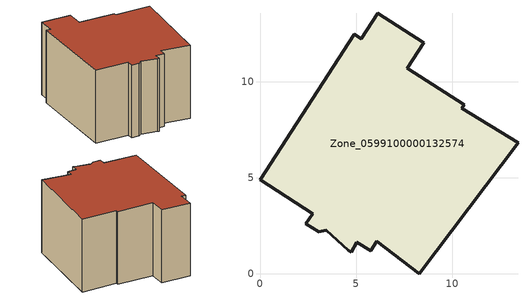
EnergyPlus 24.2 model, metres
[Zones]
Zone_0599100000132574
 floor ground (C_G): 2.39,2.62 2.73,3.13 0,4.89 4.9,12.46 5.26,12.23 6.11,13.56 8.51,12.02 7.66,10.69 10.61,8.8 10.49,8.61 13.41,6.81 8.27,0 6.07,1.71 5.75,1.21 5.02,1.66 4.74,1.13 4.58,1.23 3.44,2.27 3.05,2.2 z0
 wall outside (C_F): 2.73,3.13 2.39,2.62 3.05,2.2 3.44,2.27 4.58,1.23 4.74,1.13 5.02,1.66 5.75,1.21 6.07,1.71 8.27,0 13.41,6.81 10.49,8.61 10.61,8.8 7.66,10.69 8.51,12.02 6.11,13.56 5.26,12.23 4.9,12.46 0,4.89 2.73,3.13 z0:7.08
 roof outside (C_R): 5.26,12.23 4.9,12.46 0,4.89 2.73,3.13 2.39,2.62 3.05,2.2 3.44,2.27 4.58,1.23 4.74,1.13 5.02,1.66 5.75,1.21 6.07,1.71 8.27,0 13.41,6.81 10.49,8.61 10.61,8.8 7.66,10.69 8.51,12.02 6.11,13.56 z7.08
[BUILDING]
Pand.0599100000132574: North Axis=0; Terrain=City; Loads Convergence Tolerance Value=0.04; Temperature Convergence Tolerance Value=0.4; Solar Distribution=FullExterior; Maximum Number of Warmup Days=25; Minimum Number of Warmup Days=1
[Site:Location]
Rotterdam.The.Hague.AP_ZH_NLD Design_Conditions: Latitude=51.96; Longitude=4.45; Time Zone=1; Elevation=-4.5
[SITE:GROUNDTEMPERATURE:BUILDINGSURFACE]
18, 18, 18, 18, 18, 18, 18, 18, 18, 18, 18, 18
[MATERIAL] Thermal Absorptance=0.9; Solar Absorptance=0.7; Visible Absorptance=0.7
Name | Roughness | Thickness | Conductivity | Density | Specific Heat
G.TC.1946 | MediumSmooth | 0.15 | 1 | 540 | 1210
F.TC.1946 | Rough | 0.3 | 0.857143 | 1920 | 840
R.TC.1946 | MediumRough | 0.2 | 0.909091 | 1500 | 1000
[CONSTRUCTION]
C_G: G.TC.1946
C_F: F.TC.1946
C_R: R.TC.1946
[ZONE]
Zone_0599100000132574: Type=1; Multiplier=1; Ceiling Height=Autocalculate; Volume=Autocalculate; Floor Area=autocalculate; Part of Total Floor Area=Yes
[ZONEINFILTRATION:DESIGNFLOWRATE]
Infil_Zone_0599100000132574: Zone or ZoneList or Space or SpaceList=Zone_0599100000132574; Schedule=AlwaysOn; Design Flow Rate Calculation Method=Flow/Area; Flow Rate per Floor Area=0.003; Constant Term Coefficient=1; Temperature Term Coefficient=0; Velocity Term Coefficient=0; Velocity Squared Term Coefficient=0
[HVACTEMPLATE:ZONE:IDEALLOADSAIRSYSTEM]
Zone_0599100000132574: Maximum Heating Supply Air Temperature=50; Minimum Cooling Supply Air Temperature=13; Maximum Heating Supply Air Humidity Ratio=0.0156; Minimum Cooling Supply Air Humidity Ratio=0.0077; Heating Limit=NoLimit; Cooling Limit=NoLimit; Dehumidification Control Type=ConstantSensibleHeatRatio; Cooling Sensible Heat Ratio=0.7; Dehumidification Setpoint=60; Humidification Control Type=None; Humidification Setpoint=30; Outdoor Air Method=None; Outdoor Air Flow Rate per Person=0.00944; Outdoor Air Flow Rate per Zone Floor Area=0; Outdoor Air Flow Rate per Zone=0; Demand Controlled Ventilation Type=None; Outdoor Air Economizer Type=NoEconomizer; Heat Recovery Type=None; Sensible Heat Recovery Effectiveness=0.7; Latent Heat Recovery Effectiveness=0.65
[ZONECONTROL:THERMOSTAT]
ThermostatControl_Zone_0599100000132574: Zone or ZoneList=Zone_0599100000132574; Control Type Schedule=DualSetpointControlType; Control 1=Thermostat_Zone_0599100000132574; Temperature Difference Between Cutout And Setpoint=0
[THERMOSTATSETPOINT:DUALSETPOINT]
Thermostat_Zone_0599100000132574: Heating Setpoint Temperature Schedule=HeatingSetpoint_Zone_0599100000132574; Cooling Setpoint Temperature Schedule=CoolingSetpoint_Zone_0599100000132574
[SCHEDULE:COMPACT]
HeatingSetpoint_Zone_0599100000132574: Through: 12/31, For: AllDays, Until: 24:00, 21
CoolingSetpoint_Zone_0599100000132574: Through: 12/31, For: AllDays, Until: 24:00, 24
DualSetpointControlType: Through: 12/31, For: AllDays, Until: 24:00, 4
AlwaysOn: Through: 12/31, For: AllDays, Until: 24:00, 1
